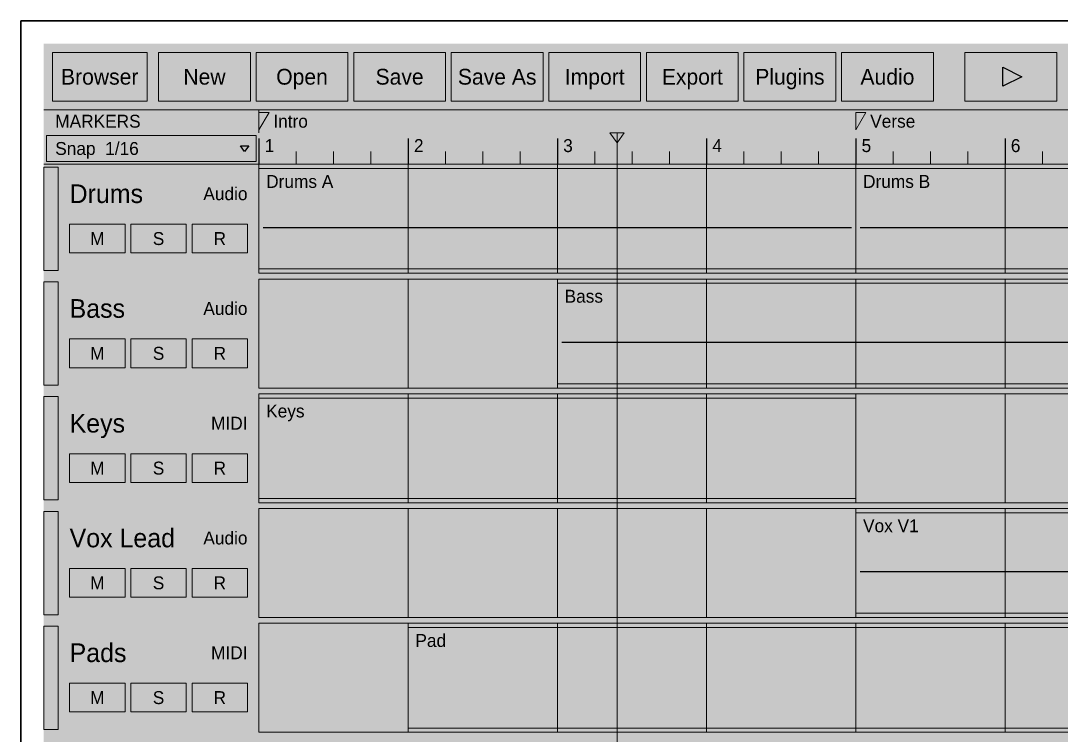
# Model space of a CAD drawing. Extents: x -16 to 3552, y -6016 to 16.
# Drawn here: x 1784 to 2509, y -482 to 16 of the extents above; entities that cross this region are included whole.
import ezdxf
from ezdxf.enums import TextEntityAlignment as Align

# ---------------------------------------------------------------- set-up
doc = ezdxf.new("R2010")
doc.units = 0
for name, color, linetype, lineweight, true_color in [('FORGE-SHEET', 7, 'Continuous', 35, 0x9aa2a8), ('UI-ACCENT', 7, 'Continuous', 18, 0xe0902f), ('UI-CLIP', 7, 'Continuous', 13, 0x2d3135), ('UI-GHOST', 7, 'Continuous', 9, 0x555c62), ('UI-HAIRLINE', 7, 'Continuous', 9, 0x34383c)]:
    doc.layers.add(name, color=color, linetype=linetype, lineweight=lineweight, true_color=true_color)
for name, color, linetype, true_color in [('UI-MIDI-NOTE', 7, 'Continuous', 0xe0902f), ('UI-PANEL-BG', 7, 'Continuous', 0x232629), ('UI-RAISED', 7, 'Continuous', 0x2d3135), ('UI-SHELL-BG', 7, 'Continuous', 0x1a1c1e), ('UI-TEXT', 7, 'Continuous', 0xd6d9dc), ('UI-TEXT-SEC', 7, 'Continuous', 0x8a9095), ('UI-WAVEFORM', 7, 'Continuous', 0x707b84)]:
    doc.layers.add(name, color=color, linetype=linetype, true_color=true_color)

msp = doc.modelspace()

# ---------------------------------------------------------------- hatches: boundary and pattern name
at = {"layer": 'UI-CLIP', "true_color": 0xc86e3c}
h = msp.add_hatch(color=7, dxfattribs=at)
h.dxf.hatch_style = 1
h.paths.add_polyline_path([(1800, -86), (1810, -86), (1810, -158), (1800, -158)])
at = {"layer": 'UI-CLIP', "true_color": 0x222528}
h = msp.add_hatch(color=7, dxfattribs=at)
h.dxf.hatch_style = 1
h.paths.add_polyline_path([(1950, -84), (3400, -84), (3400, -160), (1950, -160)])
at = {"layer": 'UI-CLIP', "true_color": 0x79482c}
h = msp.add_hatch(color=7, dxfattribs=at)
h.dxf.hatch_style = 1
h.paths.add_polyline_path([(1950, -87), (2366, -87), (2366, -157), (1950, -157)])
h = msp.add_hatch(color=7, dxfattribs=at)
h.dxf.hatch_style = 1
h.paths.add_polyline_path([(2366, -87), (3198, -87), (3198, -157), (2366, -157)])
at = {"layer": 'UI-CLIP', "true_color": 0x4e9aa6}
h = msp.add_hatch(color=7, dxfattribs=at)
h.dxf.hatch_style = 1
h.paths.add_polyline_path([(1800, -166), (1810, -166), (1810, -238), (1800, -238)])
at = {"layer": 'UI-CLIP', "true_color": 0x222528}
h = msp.add_hatch(color=7, dxfattribs=at)
h.dxf.hatch_style = 1
h.paths.add_polyline_path([(1950, -164), (3400, -164), (3400, -240), (1950, -240)])
at = {"layer": 'UI-CLIP', "true_color": 0x366067}
h = msp.add_hatch(color=7, dxfattribs=at)
h.dxf.hatch_style = 1
h.paths.add_polyline_path([(2158, -167), (2782, -167), (2782, -237), (2158, -237)])
at = {"layer": 'UI-CLIP', "true_color": 0x9a6fb0}
h = msp.add_hatch(color=7, dxfattribs=at)
h.dxf.hatch_style = 1
h.paths.add_polyline_path([(1800, -246), (1810, -246), (1810, -318), (1800, -318)])
at = {"layer": 'UI-CLIP', "true_color": 0x222528}
h = msp.add_hatch(color=7, dxfattribs=at)
h.dxf.hatch_style = 1
h.paths.add_polyline_path([(1950, -244), (3400, -244), (3400, -320), (1950, -320)])
at = {"layer": 'UI-CLIP', "true_color": 0x6d624c}
h = msp.add_hatch(color=7, dxfattribs=at)
h.dxf.hatch_style = 1
h.paths.add_polyline_path([(1950, -247), (2366, -247), (2366, -317), (1950, -317)])
at = {"layer": 'UI-CLIP', "true_color": 0x6fa855}
h = msp.add_hatch(color=7, dxfattribs=at)
h.dxf.hatch_style = 1
h.paths.add_polyline_path([(1800, -326), (1810, -326), (1810, -398), (1800, -398)])
at = {"layer": 'UI-CLIP', "true_color": 0x222528}
h = msp.add_hatch(color=7, dxfattribs=at)
h.dxf.hatch_style = 1
h.paths.add_polyline_path([(1950, -324), (3400, -324), (3400, -400), (1950, -400)])
at = {"layer": 'UI-CLIP', "true_color": 0x48683a}
h = msp.add_hatch(color=7, dxfattribs=at)
h.dxf.hatch_style = 1
h.paths.add_polyline_path([(2366, -327), (2782, -327), (2782, -397), (2366, -397)])
at = {"layer": 'UI-CLIP', "true_color": 0xc95b6b}
h = msp.add_hatch(color=7, dxfattribs=at)
h.dxf.hatch_style = 1
h.paths.add_polyline_path([(1800, -406), (1810, -406), (1810, -478), (1800, -478)])
at = {"layer": 'UI-CLIP', "true_color": 0x222528}
h = msp.add_hatch(color=7, dxfattribs=at)
h.dxf.hatch_style = 1
h.paths.add_polyline_path([(1950, -404), (3400, -404), (3400, -480), (1950, -480)])
at = {"layer": 'UI-CLIP', "true_color": 0x4a7942}
h = msp.add_hatch(color=7, dxfattribs=at)
h.dxf.hatch_style = 1
h.paths.add_polyline_path([(2054, -407), (3094, -407), (3094, -477), (2054, -477)])
at = {"layer": 'UI-MIDI-NOTE', "true_color": 0xeac68a}
h = msp.add_hatch(color=7, dxfattribs=at)
h.dxf.hatch_style = 1
h.paths.add_polyline_path([(1971.64, -265), (1990.27, -265), (1990.27, -270.86), (1971.64, -270.86)])
h = msp.add_hatch(color=7, dxfattribs=at)
h.dxf.hatch_style = 1
h.paths.add_polyline_path([(2102.09, -265), (2128.18, -265), (2128.18, -270.86), (2102.09, -270.86)])
h = msp.add_hatch(color=7, dxfattribs=at)
h.dxf.hatch_style = 1
h.paths.add_polyline_path([(2139.36, -265), (2165.45, -265), (2165.45, -270.86), (2139.36, -270.86)])
h = msp.add_hatch(color=7, dxfattribs=at)
h.dxf.hatch_style = 1
h.paths.add_polyline_path([(2158, -265), (2176.64, -265), (2176.64, -270.86), (2158, -270.86)])
h = msp.add_hatch(color=7, dxfattribs=at)
h.dxf.hatch_style = 1
h.paths.add_polyline_path([(2251.18, -265), (2262.36, -265), (2262.36, -270.86), (2251.18, -270.86)])
h = msp.add_hatch(color=7, dxfattribs=at)
h.dxf.hatch_style = 1
h.paths.add_polyline_path([(2307.09, -265), (2333.18, -265), (2333.18, -270.86), (2307.09, -270.86)])
h = msp.add_hatch(color=7, dxfattribs=at)
h.dxf.hatch_style = 1
h.paths.add_polyline_path([(2027.55, -271.86), (2053.64, -271.86), (2053.64, -277.71), (2027.55, -277.71)])
h = msp.add_hatch(color=7, dxfattribs=at)
h.dxf.hatch_style = 1
h.paths.add_polyline_path([(2046.18, -271.86), (2064.82, -271.86), (2064.82, -277.71), (2046.18, -277.71)])
h = msp.add_hatch(color=7, dxfattribs=at)
h.dxf.hatch_style = 1
h.paths.add_polyline_path([(2176.64, -271.86), (2202.73, -271.86), (2202.73, -277.71), (2176.64, -277.71)])
h = msp.add_hatch(color=7, dxfattribs=at)
h.dxf.hatch_style = 1
h.paths.add_polyline_path([(2195.27, -271.86), (2213.91, -271.86), (2213.91, -277.71), (2195.27, -277.71)])
h = msp.add_hatch(color=7, dxfattribs=at)
h.dxf.hatch_style = 1
h.paths.add_polyline_path([(1953, -278.71), (1971.64, -278.71), (1971.64, -284.57), (1953, -284.57)])
h = msp.add_hatch(color=7, dxfattribs=at)
h.dxf.hatch_style = 1
h.paths.add_polyline_path([(2288.45, -278.71), (2314.55, -278.71), (2314.55, -284.57), (2288.45, -284.57)])
h = msp.add_hatch(color=7, dxfattribs=at)
h.dxf.hatch_style = 1
h.paths.add_polyline_path([(2344.36, -278.71), (2355.55, -278.71), (2355.55, -284.57), (2344.36, -284.57)])
h = msp.add_hatch(color=7, dxfattribs=at)
h.dxf.hatch_style = 1
h.paths.add_polyline_path([(2120.73, -285.57), (2139.36, -285.57), (2139.36, -291.43), (2120.73, -291.43)])
h = msp.add_hatch(color=7, dxfattribs=at)
h.dxf.hatch_style = 1
h.paths.add_polyline_path([(1990.27, -292.43), (2008.91, -292.43), (2008.91, -298.29), (1990.27, -298.29)])
h = msp.add_hatch(color=7, dxfattribs=at)
h.dxf.hatch_style = 1
h.paths.add_polyline_path([(2008.91, -299.29), (2035, -299.29), (2035, -305.14), (2008.91, -305.14)])
h = msp.add_hatch(color=7, dxfattribs=at)
h.dxf.hatch_style = 1
h.paths.add_polyline_path([(2083.45, -299.29), (2102.09, -299.29), (2102.09, -305.14), (2083.45, -305.14)])
h = msp.add_hatch(color=7, dxfattribs=at)
h.dxf.hatch_style = 1
h.paths.add_polyline_path([(2213.91, -299.29), (2240, -299.29), (2240, -305.14), (2213.91, -305.14)])
h = msp.add_hatch(color=7, dxfattribs=at)
h.dxf.hatch_style = 1
h.paths.add_polyline_path([(2269.82, -299.29), (2295.91, -299.29), (2295.91, -305.14), (2269.82, -305.14)])
h = msp.add_hatch(color=7, dxfattribs=at)
h.dxf.hatch_style = 1
h.paths.add_polyline_path([(2325.73, -299.29), (2344.36, -299.29), (2344.36, -305.14), (2325.73, -305.14)])
h = msp.add_hatch(color=7, dxfattribs=at)
h.dxf.hatch_style = 1
h.paths.add_polyline_path([(2064.82, -306.14), (2076, -306.14), (2076, -312), (2064.82, -312)])
h = msp.add_hatch(color=7, dxfattribs=at)
h.dxf.hatch_style = 1
h.paths.add_polyline_path([(2232.55, -306.14), (2243.73, -306.14), (2243.73, -312), (2232.55, -312)])
h = msp.add_hatch(color=7, dxfattribs=at)
h.dxf.hatch_style = 1
h.paths.add_polyline_path([(2198, -431.86), (2263.8, -431.86), (2263.8, -437.71), (2198, -437.71)])
h = msp.add_hatch(color=7, dxfattribs=at)
h.dxf.hatch_style = 1
h.paths.add_polyline_path([(2245, -431.86), (2273.2, -431.86), (2273.2, -437.71), (2245, -437.71)])
h = msp.add_hatch(color=7, dxfattribs=at)
h.dxf.hatch_style = 1
h.paths.add_polyline_path([(2104, -438.71), (2132.2, -438.71), (2132.2, -444.57), (2104, -444.57)])
h = msp.add_hatch(color=7, dxfattribs=at)
h.dxf.hatch_style = 1
h.paths.add_polyline_path([(2433, -438.71), (2498.8, -438.71), (2498.8, -444.57), (2433, -444.57)])
h = msp.add_hatch(color=7, dxfattribs=at)
h.dxf.hatch_style = 1
h.paths.add_polyline_path([(2057, -445.57), (2122.8, -445.57), (2122.8, -451.43), (2057, -451.43)])
h = msp.add_hatch(color=7, dxfattribs=at)
h.dxf.hatch_style = 1
h.paths.add_polyline_path([(2386, -445.57), (2414.2, -445.57), (2414.2, -451.43), (2386, -451.43)])
h = msp.add_hatch(color=7, dxfattribs=at)
h.dxf.hatch_style = 1
h.paths.add_polyline_path([(2339, -452.43), (2404.8, -452.43), (2404.8, -458.29), (2339, -458.29)])
h = msp.add_hatch(color=7, dxfattribs=at)
h.dxf.hatch_style = 1
h.paths.add_polyline_path([(2151, -459.29), (2198, -459.29), (2198, -465.14), (2151, -465.14)])
h = msp.add_hatch(color=7, dxfattribs=at)
h.dxf.hatch_style = 1
h.paths.add_polyline_path([(2292, -459.29), (2339, -459.29), (2339, -465.14), (2292, -465.14)])
h = msp.add_hatch(color=7, dxfattribs=at)
h.dxf.hatch_style = 1
h.paths.add_polyline_path([(2480, -459.29), (2508.2, -459.29), (2508.2, -465.14), (2480, -465.14)])
at = {"layer": 'UI-PANEL-BG'}
h = msp.add_hatch(color=256, dxfattribs=at)
h.dxf.hatch_style = 1
h.paths.add_polyline_path([(1800, 0), (3400, 0), (3400, -46), (1800, -46)])
h = msp.add_hatch(color=256, dxfattribs=at)
h.dxf.hatch_style = 1
h.paths.add_polyline_path([(1800, -46), (3400, -46), (3400, -62), (1800, -62)])
h = msp.add_hatch(color=256, dxfattribs=at)
h.dxf.hatch_style = 1
h.paths.add_polyline_path([(1800, -62), (3400, -62), (3400, -84), (1800, -84)])
h = msp.add_hatch(color=256, dxfattribs=at)
h.dxf.hatch_style = 1
h.paths.add_polyline_path([(1800, -84), (1950, -84), (1950, -160), (1800, -160)])
h = msp.add_hatch(color=256, dxfattribs=at)
h.dxf.hatch_style = 1
h.paths.add_polyline_path([(1800, -164), (1950, -164), (1950, -240), (1800, -240)])
h = msp.add_hatch(color=256, dxfattribs=at)
h.dxf.hatch_style = 1
h.paths.add_polyline_path([(1800, -244), (1950, -244), (1950, -320), (1800, -320)])
h = msp.add_hatch(color=256, dxfattribs=at)
h.dxf.hatch_style = 1
h.paths.add_polyline_path([(1800, -324), (1950, -324), (1950, -400), (1800, -400)])
h = msp.add_hatch(color=256, dxfattribs=at)
h.dxf.hatch_style = 1
h.paths.add_polyline_path([(1800, -404), (1950, -404), (1950, -480), (1800, -480)])
at = {"layer": 'UI-RAISED'}
h = msp.add_hatch(color=256, dxfattribs=at)
h.dxf.hatch_style = 1
h.paths.add_polyline_path([(1806, -6), (1872, -6), (1872, -40), (1806, -40)])
h = msp.add_hatch(color=256, dxfattribs=at)
h.dxf.hatch_style = 1
h.paths.add_polyline_path([(1880, -6), (1944, -6), (1944, -40), (1880, -40)])
h = msp.add_hatch(color=256, dxfattribs=at)
h.dxf.hatch_style = 1
h.paths.add_polyline_path([(1948, -6), (2012, -6), (2012, -40), (1948, -40)])
h = msp.add_hatch(color=256, dxfattribs=at)
h.dxf.hatch_style = 1
h.paths.add_polyline_path([(2016, -6), (2080, -6), (2080, -40), (2016, -40)])
h = msp.add_hatch(color=256, dxfattribs=at)
h.dxf.hatch_style = 1
h.paths.add_polyline_path([(2084, -6), (2148, -6), (2148, -40), (2084, -40)])
h = msp.add_hatch(color=256, dxfattribs=at)
h.dxf.hatch_style = 1
h.paths.add_polyline_path([(2152, -6), (2216, -6), (2216, -40), (2152, -40)])
h = msp.add_hatch(color=256, dxfattribs=at)
h.dxf.hatch_style = 1
h.paths.add_polyline_path([(2220, -6), (2284, -6), (2284, -40), (2220, -40)])
h = msp.add_hatch(color=256, dxfattribs=at)
h.dxf.hatch_style = 1
h.paths.add_polyline_path([(2288, -6), (2352, -6), (2352, -40), (2288, -40)])
h = msp.add_hatch(color=256, dxfattribs=at)
h.dxf.hatch_style = 1
h.paths.add_polyline_path([(2356, -6), (2420, -6), (2420, -40), (2356, -40)])
h = msp.add_hatch(color=256, dxfattribs=at)
h.dxf.hatch_style = 1
h.paths.add_polyline_path([(2442, -6), (2506, -6), (2506, -40), (2442, -40)])
h = msp.add_hatch(color=256, dxfattribs=at)
h.dxf.hatch_style = 1
h.paths.add_polyline_path([(1802, -64), (1948, -64), (1948, -82), (1802, -82)])
h = msp.add_hatch(color=256, dxfattribs=at)
h.dxf.hatch_style = 1
h.paths.add_polyline_path([(1818, -125.8), (1856.67, -125.8), (1856.67, -145.8), (1818, -145.8)])
h = msp.add_hatch(color=256, dxfattribs=at)
h.dxf.hatch_style = 1
h.paths.add_polyline_path([(1860.67, -125.8), (1899.33, -125.8), (1899.33, -145.8), (1860.67, -145.8)])
h = msp.add_hatch(color=256, dxfattribs=at)
h.dxf.hatch_style = 1
h.paths.add_polyline_path([(1903.33, -125.8), (1942, -125.8), (1942, -145.8), (1903.33, -145.8)])
h = msp.add_hatch(color=256, dxfattribs=at)
h.dxf.hatch_style = 1
h.paths.add_polyline_path([(1818, -205.8), (1856.67, -205.8), (1856.67, -225.8), (1818, -225.8)])
h = msp.add_hatch(color=256, dxfattribs=at)
h.dxf.hatch_style = 1
h.paths.add_polyline_path([(1860.67, -205.8), (1899.33, -205.8), (1899.33, -225.8), (1860.67, -225.8)])
h = msp.add_hatch(color=256, dxfattribs=at)
h.dxf.hatch_style = 1
h.paths.add_polyline_path([(1903.33, -205.8), (1942, -205.8), (1942, -225.8), (1903.33, -225.8)])
h = msp.add_hatch(color=256, dxfattribs=at)
h.dxf.hatch_style = 1
h.paths.add_polyline_path([(1818, -285.8), (1856.67, -285.8), (1856.67, -305.8), (1818, -305.8)])
h = msp.add_hatch(color=256, dxfattribs=at)
h.dxf.hatch_style = 1
h.paths.add_polyline_path([(1860.67, -285.8), (1899.33, -285.8), (1899.33, -305.8), (1860.67, -305.8)])
h = msp.add_hatch(color=256, dxfattribs=at)
h.dxf.hatch_style = 1
h.paths.add_polyline_path([(1903.33, -285.8), (1942, -285.8), (1942, -305.8), (1903.33, -305.8)])
h = msp.add_hatch(color=256, dxfattribs=at)
h.dxf.hatch_style = 1
h.paths.add_polyline_path([(1818, -365.8), (1856.67, -365.8), (1856.67, -385.8), (1818, -385.8)])
h = msp.add_hatch(color=256, dxfattribs=at)
h.dxf.hatch_style = 1
h.paths.add_polyline_path([(1860.67, -365.8), (1899.33, -365.8), (1899.33, -385.8), (1860.67, -385.8)])
h = msp.add_hatch(color=256, dxfattribs=at)
h.dxf.hatch_style = 1
h.paths.add_polyline_path([(1903.33, -365.8), (1942, -365.8), (1942, -385.8), (1903.33, -385.8)])
h = msp.add_hatch(color=256, dxfattribs=at)
h.dxf.hatch_style = 1
h.paths.add_polyline_path([(1818, -445.8), (1856.67, -445.8), (1856.67, -465.8), (1818, -465.8)])
h = msp.add_hatch(color=256, dxfattribs=at)
h.dxf.hatch_style = 1
h.paths.add_polyline_path([(1860.67, -445.8), (1899.33, -445.8), (1899.33, -465.8), (1860.67, -465.8)])
h = msp.add_hatch(color=256, dxfattribs=at)
h.dxf.hatch_style = 1
h.paths.add_polyline_path([(1903.33, -445.8), (1942, -445.8), (1942, -465.8), (1903.33, -465.8)])
at = {"layer": 'UI-SHELL-BG'}
h = msp.add_hatch(color=256, dxfattribs=at)
h.dxf.hatch_style = 1
h.paths.add_polyline_path([(1800, -46), (3400, -46), (3400, -976), (1800, -976)])
at = {"layer": 'UI-WAVEFORM'}
h = msp.add_hatch(color=256, dxfattribs=at)
h.dxf.hatch_style = 1
h.paths.add_polyline_path([(1953, -119.74), (1956.01, -115.32), (1959.03, -112.13), (1962.04, -111.83), (1965.06, -111.62), (1968.07, -111.36), (1971.09, -112.38), (1974.1, -112.12), (1977.12, -111.79), (1980.13, -111.36), (1983.15, -112.97), (1986.16, -113.4), (1989.18, -114.24), (1992.19, -113.23), (1995.21, -113.17), (1998.22, -114.65), (2001.24, -113.76), (2004.25, -113.61), (2007.26, -114.33), (2010.28, -114.99), (2013.29, -116.23), (2016.31, -117.24), (2019.32, -117.32), (2022.34, -118.12), (2025.35, -118.6), (2028.37, -119.02), (2031.38, -119.61), (2034.4, -119.88), (2037.41, -120.3), (2040.43, -120.68), (2043.44, -121.23), (2046.46, -121.69), (2049.47, -121.64), (2052.49, -121.28), (2055.5, -120.9), (2058.51, -120.54), (2061.53, -119.6), (2064.54, -118.8), (2067.56, -118.22), (2070.57, -117.77), (2073.59, -117.76), (2076.6, -117.64), (2079.62, -117.29), (2082.63, -117.26), (2085.65, -115.87), (2088.66, -115.6), (2091.68, -114.41), (2094.69, -114.52), (2097.71, -113.18), (2100.72, -112.55), (2103.74, -113.97), (2106.75, -114.08), (2109.76, -112.31), (2112.78, -112.37), (2115.79, -110.98), (2118.81, -111.68), (2121.82, -112.81), (2124.84, -111.82), (2127.85, -110.86), (2130.87, -111.72), (2133.88, -112.62), (2136.9, -112.38), (2139.91, -110.52), (2142.93, -110.16), (2145.94, -111.77), (2148.96, -112.26), (2151.97, -112.94), (2154.99, -113.44), (2158, -111.83), (2161.01, -112.72), (2164.03, -112.3), (2167.04, -112.48), (2170.06, -113.32), (2173.07, -112.61), (2176.09, -113.77), (2179.1, -113.39), (2182.12, -114.48), (2185.13, -114.58), (2188.15, -115.21), (2191.16, -115.61), (2194.18, -114.84), (2197.19, -115), (2200.21, -116.06), (2203.22, -116.06), (2206.24, -117.15), (2209.25, -117.72), (2212.26, -117.83), (2215.28, -118.37), (2218.29, -119.28), (2221.31, -119.5), (2224.32, -120.24), (2227.34, -120.84), (2230.35, -121.34), (2233.37, -121.7), (2236.38, -121.63), (2239.4, -121.42), (2242.41, -121.09), (2245.43, -120.41), (2248.44, -120.03), (2251.46, -119.3), (2254.47, -118.89), (2257.49, -118.35), (2260.5, -117.19), (2263.51, -116.97), (2266.53, -116.48), (2269.54, -115.53), (2272.56, -115.97), (2275.57, -116.07), (2278.59, -114.48), (2281.6, -113.64), (2284.62, -114.22), (2287.63, -114.49), (2290.65, -113.22), (2293.66, -111.95), (2296.68, -112.96), (2299.69, -111.47), (2302.71, -110.76), (2305.72, -111.02), (2308.74, -111.54), (2311.75, -112.59), (2314.76, -113.24), (2317.78, -111.01), (2320.79, -111.84), (2323.81, -110.96), (2326.82, -111.76), (2329.84, -110.61), (2332.85, -110.69), (2335.87, -111.59), (2338.88, -112.42), (2341.9, -111.44), (2344.91, -112.75), (2347.93, -113.07), (2350.94, -112.49), (2353.96, -111.61), (2356.97, -111.9), (2359.99, -112.97), (2363, -112.23), (2363, -143.77), (2359.99, -143.03), (2356.97, -144.1), (2353.96, -144.39), (2350.94, -143.51), (2347.93, -142.93), (2344.91, -143.25), (2341.9, -144.56), (2338.88, -143.58), (2335.87, -144.41), (2332.85, -145.31), (2329.84, -145.39), (2326.82, -144.24), (2323.81, -145.04), (2320.79, -144.16), (2317.78, -144.99), (2314.76, -142.76), (2311.75, -143.41), (2308.74, -144.46), (2305.72, -144.98), (2302.71, -145.24), (2299.69, -144.53), (2296.68, -143.04), (2293.66, -144.05), (2290.65, -142.78), (2287.63, -141.51), (2284.62, -141.78), (2281.6, -142.36), (2278.59, -141.52), (2275.57, -139.93), (2272.56, -140.03), (2269.54, -140.47), (2266.53, -139.52), (2263.51, -139.03), (2260.5, -138.81), (2257.49, -137.65), (2254.47, -137.11), (2251.46, -136.7), (2248.44, -135.97), (2245.43, -135.59), (2242.41, -134.91), (2239.4, -134.58), (2236.38, -134.37), (2233.37, -134.3), (2230.35, -134.66), (2227.34, -135.16), (2224.32, -135.76), (2221.31, -136.5), (2218.29, -136.72), (2215.28, -137.63), (2212.26, -138.17), (2209.25, -138.28), (2206.24, -138.85), (2203.22, -139.94), (2200.21, -139.94), (2197.19, -141), (2194.18, -141.16), (2191.16, -140.39), (2188.15, -140.79), (2185.13, -141.42), (2182.12, -141.52), (2179.1, -142.61), (2176.09, -142.23), (2173.07, -143.39), (2170.06, -142.68), (2167.04, -143.52), (2164.03, -143.7), (2161.01, -143.28), (2158, -144.17), (2154.99, -142.56), (2151.97, -143.06), (2148.96, -143.74), (2145.94, -144.23), (2142.93, -145.84), (2139.91, -145.48), (2136.9, -143.62), (2133.88, -143.38), (2130.87, -144.28), (2127.85, -145.14), (2124.84, -144.18), (2121.82, -143.19), (2118.81, -144.32), (2115.79, -145.02), (2112.78, -143.63), (2109.76, -143.69), (2106.75, -141.92), (2103.74, -142.03), (2100.72, -143.45), (2097.71, -142.82), (2094.69, -141.48), (2091.68, -141.59), (2088.66, -140.4), (2085.65, -140.13), (2082.63, -138.74), (2079.62, -138.71), (2076.6, -138.36), (2073.59, -138.24), (2070.57, -138.23), (2067.56, -137.78), (2064.54, -137.2), (2061.53, -136.4), (2058.51, -135.46), (2055.5, -135.1), (2052.49, -134.72), (2049.47, -134.36), (2046.46, -134.31), (2043.44, -134.77), (2040.43, -135.32), (2037.41, -135.7), (2034.4, -136.12), (2031.38, -136.39), (2028.37, -136.98), (2025.35, -137.4), (2022.34, -137.88), (2019.32, -138.68), (2016.31, -138.76), (2013.29, -139.77), (2010.28, -141.01), (2007.26, -141.67), (2004.25, -142.39), (2001.24, -142.24), (1998.22, -141.35), (1995.21, -142.83), (1992.19, -142.77), (1989.18, -141.76), (1986.16, -142.6), (1983.15, -143.03), (1980.13, -144.64), (1977.12, -144.21), (1974.1, -143.88), (1971.09, -143.62), (1968.07, -144.64), (1965.06, -144.38), (1962.04, -144.17), (1959.03, -143.87), (1956.01, -140.68), (1953, -136.26)])
h = msp.add_hatch(color=256, dxfattribs=at)
h.dxf.hatch_style = 1
h.paths.add_polyline_path([(2369, -121.59), (2372, -116.97), (2375.01, -115.97), (2378.01, -114.84), (2381.01, -113.92), (2384.02, -113.3), (2387.02, -113.79), (2390.03, -114.04), (2393.03, -115.19), (2396.03, -115.06), (2399.04, -115.21), (2402.04, -114.52), (2405.04, -114.83), (2408.05, -114.74), (2411.05, -115.35), (2414.05, -116.17), (2417.06, -115.65), (2420.06, -115.58), (2423.07, -116.3), (2426.07, -117.14), (2429.07, -117.13), (2432.08, -117.27), (2435.08, -117.15), (2438.08, -117.42), (2441.09, -117.79), (2444.09, -118.03), (2447.09, -118.47), (2450.1, -119.08), (2453.1, -119.48), (2456.11, -119.18), (2459.11, -119.25), (2462.11, -119.75), (2465.12, -119.83), (2468.12, -120.19), (2471.12, -120.66), (2474.13, -120.79), (2477.13, -121.07), (2480.13, -121.31), (2483.14, -121.62), (2486.14, -121.92), (2489.15, -121.95), (2492.15, -121.8), (2495.15, -121.54), (2498.16, -121.4), (2501.16, -121.13), (2504.16, -120.79), (2507.17, -120.73), (2510.17, -120.21), (2513.17, -119.83), (2516.18, -119.98), (2519.18, -119.55), (2522.19, -119.38), (2525.19, -119.33), (2528.19, -118.8), (2531.2, -118.03), (2534.2, -117.93), (2537.2, -118.26), (2540.21, -117.86), (2543.21, -117.17), (2546.21, -116.46), (2549.22, -116.29), (2552.22, -117.04), (2555.23, -115.94), (2558.23, -115.81), (2561.23, -116.47), (2564.24, -116.64), (2567.24, -116.7), (2570.24, -115.62), (2573.25, -115.9), (2576.25, -114.73), (2579.25, -115.37), (2582.26, -114.77), (2585.26, -114.56), (2588.27, -115.21), (2591.27, -115.54), (2594.27, -113.69), (2597.28, -112.5), (2600.28, -113.72), (2603.28, -112.87), (2606.29, -111.77), (2609.29, -111.33), (2612.29, -111.07), (2615.3, -112.19), (2618.3, -111.76), (2621.31, -112.02), (2624.31, -110.98), (2627.31, -111), (2630.32, -110.58), (2633.32, -110.29), (2636.32, -111.32), (2639.33, -110.94), (2642.33, -112.35), (2645.33, -112.73), (2648.34, -110.92), (2651.34, -111.42), (2654.35, -110.89), (2657.35, -110.9), (2660.35, -111.75), (2663.36, -111.26), (2666.36, -110.11), (2669.36, -111.14), (2672.37, -111.6), (2675.37, -112.27), (2678.37, -112.63), (2681.38, -111.03), (2684.38, -110.57), (2687.39, -109.65), (2690.39, -110.02), (2693.39, -109.44), (2696.4, -111.17), (2699.4, -112.16), (2702.4, -112.6), (2705.41, -112.4), (2708.41, -110.74), (2711.41, -111.96), (2714.42, -112.01), (2717.42, -113.1), (2720.43, -113.77), (2723.43, -112.84), (2726.43, -112.26), (2729.44, -112.29), (2732.44, -111.38), (2735.44, -111.14), (2738.45, -110.89), (2741.45, -111.72), (2744.45, -112.93), (2747.46, -113.91), (2750.46, -113.07), (2753.47, -114.06), (2756.47, -114.95), (2759.47, -114.01), (2762.48, -114.82), (2765.48, -114.31), (2768.48, -114.97), (2771.49, -114.97), (2774.49, -115.82), (2777.49, -115.67), (2780.5, -115.79), (2783.5, -116.06), (2786.51, -116.49), (2789.51, -116.11), (2792.51, -115.86), (2795.52, -116.58), (2798.52, -117.26), (2801.52, -117.4), (2804.53, -117.02), (2807.53, -117.49), (2810.53, -117.4), (2813.54, -118.12), (2816.54, -117.93), (2819.55, -118.52), (2822.55, -118.85), (2825.55, -118.71), (2828.56, -118.98), (2831.56, -119.13), (2834.56, -119.58), (2837.57, -119.71), (2840.57, -120.1), (2843.57, -120.34), (2846.58, -120.61), (2849.58, -120.75), (2852.59, -121.02), (2855.59, -121.34), (2858.59, -121.62), (2861.6, -121.92), (2864.6, -121.94), (2867.6, -121.83), (2870.61, -121.62), (2873.61, -121.47), (2876.61, -121.03), (2879.62, -120.77), (2882.62, -120.4), (2885.63, -120.18), (2888.63, -120.28), (2891.63, -120.17), (2894.64, -119.43), (2897.64, -119.05), (2900.64, -118.53), (2903.65, -118.13), (2906.65, -118.44), (2909.65, -117.67), (2912.66, -117.56), (2915.66, -117.23), (2918.67, -117.19), (2921.67, -117.39), (2924.67, -117.07), (2927.68, -116.83), (2930.68, -116.84), (2933.68, -116.67), (2936.69, -116.32), (2939.69, -116.33), (2942.69, -116.46), (2945.7, -115.25), (2948.7, -115.34), (2951.71, -115.28), (2954.71, -114.35), (2957.71, -113.94), (2960.72, -114.14), (2963.72, -114.43), (2966.72, -113.47), (2969.73, -114.1), (2972.73, -113.84), (2975.73, -113.83), (2978.74, -112.33), (2981.74, -113.24), (2984.75, -112.8), (2987.75, -112.66), (2990.75, -113.69), (2993.76, -113.83), (2996.76, -112.09), (2999.76, -111.39), (3002.77, -112.45), (3005.77, -113.02), (3008.77, -111.3), (3011.78, -111.29), (3014.78, -110.91), (3017.79, -110.17), (3020.79, -111.49), (3023.79, -111.48), (3026.8, -110.32), (3029.8, -111.7), (3032.8, -112.18), (3035.81, -110.68), (3038.81, -110.03), (3041.81, -110.59), (3044.82, -111.91), (3047.82, -110.64), (3050.83, -111.46), (3053.83, -110.63), (3056.83, -111.6), (3059.84, -112.38), (3062.84, -111.3), (3065.84, -111.6), (3068.85, -111.81), (3071.85, -111.77), (3074.85, -111.72), (3077.86, -111.7), (3080.86, -111.25), (3083.87, -112.5), (3086.87, -111.66), (3089.87, -111.78), (3092.88, -111.03), (3095.88, -112.07), (3098.88, -111.68), (3101.89, -112.7), (3104.89, -112.05), (3107.89, -111.83), (3110.9, -112.13), (3113.9, -112.5), (3116.91, -111.66), (3119.91, -112.69), (3122.91, -113.9), (3125.92, -114.02), (3128.92, -114.78), (3131.92, -113.42), (3134.93, -112.97), (3137.93, -114.17), (3140.93, -113.97), (3143.94, -114.8), (3146.94, -114.06), (3149.95, -114.63), (3152.95, -115.65), (3155.95, -115.24), (3158.96, -116.08), (3161.96, -115.27), (3164.96, -114.95), (3167.97, -115.4), (3170.97, -116.29), (3173.97, -116.1), (3176.98, -117.12), (3179.98, -117.63), (3182.99, -117.76), (3185.99, -118.2), (3188.99, -117.65), (3192, -117.73), (3195, -117.78), (3195, -138.22), (3192, -138.27), (3188.99, -138.35), (3185.99, -137.8), (3182.99, -138.24), (3179.98, -138.37), (3176.98, -138.88), (3173.97, -139.9), (3170.97, -139.71), (3167.97, -140.6), (3164.96, -141.05), (3161.96, -140.73), (3158.96, -139.92), (3155.95, -140.76), (3152.95, -140.35), (3149.95, -141.37), (3146.94, -141.94), (3143.94, -141.2), (3140.93, -142.03), (3137.93, -141.83), (3134.93, -143.03), (3131.92, -142.58), (3128.92, -141.22), (3125.92, -141.98), (3122.91, -142.1), (3119.91, -143.31), (3116.91, -144.34), (3113.9, -143.5), (3110.9, -143.87), (3107.89, -144.17), (3104.89, -143.95), (3101.89, -143.3), (3098.88, -144.32), (3095.88, -143.93), (3092.88, -144.97), (3089.87, -144.22), (3086.87, -144.34), (3083.87, -143.5), (3080.86, -144.75), (3077.86, -144.3), (3074.85, -144.28), (3071.85, -144.23), (3068.85, -144.19), (3065.84, -144.4), (3062.84, -144.7), (3059.84, -143.62), (3056.83, -144.4), (3053.83, -145.37), (3050.83, -144.54), (3047.82, -145.36), (3044.82, -144.09), (3041.81, -145.41), (3038.81, -145.97), (3035.81, -145.32), (3032.8, -143.82), (3029.8, -144.3), (3026.8, -145.68), (3023.79, -144.52), (3020.79, -144.51), (3017.79, -145.83), (3014.78, -145.09), (3011.78, -144.71), (3008.77, -144.7), (3005.77, -142.98), (3002.77, -143.55), (2999.76, -144.61), (2996.76, -143.91), (2993.76, -142.17), (2990.75, -142.31), (2987.75, -143.34), (2984.75, -143.2), (2981.74, -142.76), (2978.74, -143.67), (2975.73, -142.17), (2972.73, -142.16), (2969.73, -141.9), (2966.72, -142.53), (2963.72, -141.57), (2960.72, -141.86), (2957.71, -142.06), (2954.71, -141.65), (2951.71, -140.72), (2948.7, -140.66), (2945.7, -140.75), (2942.69, -139.54), (2939.69, -139.67), (2936.69, -139.68), (2933.68, -139.33), (2930.68, -139.16), (2927.68, -139.17), (2924.67, -138.93), (2921.67, -138.61), (2918.67, -138.81), (2915.66, -138.77), (2912.66, -138.44), (2909.65, -138.33), (2906.65, -137.56), (2903.65, -137.87), (2900.64, -137.47), (2897.64, -136.95), (2894.64, -136.57), (2891.63, -135.83), (2888.63, -135.72), (2885.63, -135.82), (2882.62, -135.6), (2879.62, -135.23), (2876.61, -134.97), (2873.61, -134.53), (2870.61, -134.38), (2867.6, -134.17), (2864.6, -134.06), (2861.6, -134.08), (2858.59, -134.38), (2855.59, -134.66), (2852.59, -134.98), (2849.58, -135.25), (2846.58, -135.39), (2843.57, -135.66), (2840.57, -135.9), (2837.57, -136.29), (2834.56, -136.42), (2831.56, -136.87), (2828.56, -137.02), (2825.55, -137.29), (2822.55, -137.15), (2819.55, -137.48), (2816.54, -138.07), (2813.54, -137.88), (2810.53, -138.6), (2807.53, -138.51), (2804.53, -138.98), (2801.52, -138.6), (2798.52, -138.74), (2795.52, -139.42), (2792.51, -140.14), (2789.51, -139.89), (2786.51, -139.51), (2783.5, -139.94), (2780.5, -140.21), (2777.49, -140.33), (2774.49, -140.18), (2771.49, -141.03), (2768.48, -141.03), (2765.48, -141.69), (2762.48, -141.18), (2759.47, -141.99), (2756.47, -141.05), (2753.47, -141.94), (2750.46, -142.93), (2747.46, -142.09), (2744.45, -143.07), (2741.45, -144.28), (2738.45, -145.11), (2735.44, -144.86), (2732.44, -144.62), (2729.44, -143.71), (2726.43, -143.74), (2723.43, -143.16), (2720.43, -142.23), (2717.42, -142.9), (2714.42, -143.99), (2711.41, -144.04), (2708.41, -145.26), (2705.41, -143.6), (2702.4, -143.4), (2699.4, -143.84), (2696.4, -144.83), (2693.39, -146.56), (2690.39, -145.98), (2687.39, -146.35), (2684.38, -145.43), (2681.38, -144.97), (2678.37, -143.37), (2675.37, -143.73), (2672.37, -144.4), (2669.36, -144.86), (2666.36, -145.89), (2663.36, -144.74), (2660.35, -144.25), (2657.35, -145.1), (2654.35, -145.11), (2651.34, -144.58), (2648.34, -145.08), (2645.33, -143.27), (2642.33, -143.65), (2639.33, -145.06), (2636.32, -144.68), (2633.32, -145.71), (2630.32, -145.42), (2627.31, -145), (2624.31, -145.02), (2621.31, -143.98), (2618.3, -144.24), (2615.3, -143.81), (2612.29, -144.93), (2609.29, -144.67), (2606.29, -144.23), (2603.28, -143.13), (2600.28, -142.28), (2597.28, -143.5), (2594.27, -142.31), (2591.27, -140.46), (2588.27, -140.79), (2585.26, -141.44), (2582.26, -141.23), (2579.25, -140.63), (2576.25, -141.27), (2573.25, -140.1), (2570.24, -140.38), (2567.24, -139.3), (2564.24, -139.36), (2561.23, -139.53), (2558.23, -140.19), (2555.23, -140.06), (2552.22, -138.96), (2549.22, -139.71), (2546.21, -139.54), (2543.21, -138.83), (2540.21, -138.14), (2537.2, -137.74), (2534.2, -138.07), (2531.2, -137.97), (2528.19, -137.2), (2525.19, -136.67), (2522.19, -136.62), (2519.18, -136.45), (2516.18, -136.02), (2513.17, -136.17), (2510.17, -135.79), (2507.17, -135.27), (2504.16, -135.21), (2501.16, -134.87), (2498.16, -134.6), (2495.15, -134.46), (2492.15, -134.2), (2489.15, -134.05), (2486.14, -134.08), (2483.14, -134.38), (2480.13, -134.69), (2477.13, -134.93), (2474.13, -135.21), (2471.12, -135.34), (2468.12, -135.81), (2465.12, -136.17), (2462.11, -136.25), (2459.11, -136.75), (2456.11, -136.82), (2453.1, -136.52), (2450.1, -136.92), (2447.09, -137.53), (2444.09, -137.97), (2441.09, -138.21), (2438.08, -138.58), (2435.08, -138.85), (2432.08, -138.73), (2429.07, -138.87), (2426.07, -138.86), (2423.07, -139.7), (2420.06, -140.42), (2417.06, -140.35), (2414.05, -139.83), (2411.05, -140.65), (2408.05, -141.26), (2405.04, -141.17), (2402.04, -141.48), (2399.04, -140.79), (2396.03, -140.94), (2393.03, -140.81), (2390.03, -141.96), (2387.02, -142.21), (2384.02, -142.7), (2381.01, -142.08), (2378.01, -141.16), (2375.01, -140.03), (2372, -139.03), (2369, -134.41)])
h = msp.add_hatch(color=256, dxfattribs=at)
h.dxf.hatch_style = 1
h.paths.add_polyline_path([(2161, -199.45), (2164, -195.1), (2167, -192.34), (2170, -192.98), (2173, -193.69), (2176, -192.23), (2179, -192.8), (2182, -193.07), (2185, -192.26), (2188, -193.42), (2191, -192.47), (2194, -193.04), (2197, -194.32), (2200, -193.33), (2203, -193.67), (2206, -194.92), (2209, -194.25), (2212, -194.18), (2215, -194.38), (2218, -194.77), (2221, -194.61), (2224, -196.18), (2227, -195.72), (2230, -196.14), (2233, -197.01), (2236, -197.17), (2239, -197.72), (2242, -197.85), (2245, -198.05), (2248, -198.49), (2251, -199.2), (2254, -199.51), (2257, -199.89), (2260, -200.04), (2263, -200.25), (2266, -200.62), (2269, -201.06), (2272, -201.51), (2275, -201.87), (2278, -201.9), (2281, -201.61), (2284, -201.46), (2287, -200.94), (2290, -200.89), (2293, -200.31), (2296, -200.09), (2299, -199.65), (2302, -199.37), (2305, -199.17), (2308, -198.78), (2311, -198.01), (2314, -197.96), (2317, -197.78), (2320, -196.97), (2323, -197.24), (2326, -196.98), (2329, -196.45), (2332, -196.03), (2335, -196.27), (2338, -195.21), (2341, -195.03), (2344, -195.58), (2347, -195.25), (2350, -195.55), (2353, -195), (2356, -195.12), (2359, -194.77), (2362, -193.82), (2365, -192.93), (2368, -193.3), (2371, -193.01), (2374, -192.66), (2377, -192.22), (2380, -191.11), (2383, -192.25), (2386, -191.31), (2389, -191.36), (2392, -190.42), (2395, -190.46), (2398, -192.28), (2401, -193.02), (2404, -191.35), (2407, -191.86), (2410, -191.23), (2413, -192.33), (2416, -191.6), (2419, -191.66), (2422, -191.56), (2425, -192.78), (2428, -190.97), (2431, -190.24), (2434, -190.19), (2437, -190.54), (2440, -191.81), (2443, -192.58), (2446, -191.34), (2449, -192.1), (2452, -192.4), (2455, -191.39), (2458, -192.3), (2461, -191.27), (2464, -192.78), (2467, -192.08), (2470, -193.11), (2473, -194.06), (2476, -193.94), (2479, -193.23), (2482, -194.49), (2485, -194.25), (2488, -193.78), (2491, -195.21), (2494, -195.23), (2497, -195.68), (2500, -195.79), (2503, -195.43), (2506, -196.01), (2509, -196.64), (2512, -197.23), (2515, -196.92), (2518, -197.71), (2521, -197.66), (2524, -197.55), (2527, -197.98), (2530, -198.23), (2533, -199.1), (2536, -199.4), (2539, -199.73), (2542, -200.32), (2545, -200.64), (2548, -201.01), (2551, -201.38), (2554, -201.71), (2557, -201.92), (2560, -201.78), (2563, -201.65), (2566, -201.31), (2569, -200.89), (2572, -200.81), (2575, -200.1), (2578, -199.54), (2581, -199.3), (2584, -199.05), (2587, -198.43), (2590, -198.18), (2593, -198.3), (2596, -197.36), (2599, -197.63), (2602, -197.13), (2605, -196.74), (2608, -196.05), (2611, -196.17), (2614, -195.64), (2617, -195.97), (2620, -195.12), (2623, -195.56), (2626, -195.3), (2629, -194.7), (2632, -193.85), (2635, -192.91), (2638, -192.18), (2641, -192.78), (2644, -193.91), (2647, -193.16), (2650, -192.71), (2653, -192.03), (2656, -193.29), (2659, -191.98), (2662, -192.94), (2665, -191.55), (2668, -190.39), (2671, -190.9), (2674, -191.37), (2677, -190.99), (2680, -192.18), (2683, -191.33), (2686, -190.35), (2689, -189.6), (2692, -189.86), (2695, -189.93), (2698, -189.29), (2701, -190.58), (2704, -191.37), (2707, -189.98), (2710, -191.85), (2713, -192.05), (2716, -191.11), (2719, -190.15), (2722, -190.12), (2725, -191.76), (2728, -191.06), (2731, -192.26), (2734, -192.15), (2737, -191.96), (2740, -191.05), (2743, -192.53), (2746, -193.05), (2749, -193.5), (2752, -193.85), (2755, -194.41), (2758, -194.28), (2761, -194.61), (2764, -194.9), (2767, -194.04), (2770, -195.13), (2773, -195.15), (2776, -196.03), (2779, -196.55), (2779, -219.45), (2776, -219.97), (2773, -220.85), (2770, -220.87), (2767, -221.96), (2764, -221.1), (2761, -221.39), (2758, -221.72), (2755, -221.59), (2752, -222.15), (2749, -222.5), (2746, -222.95), (2743, -223.47), (2740, -224.95), (2737, -224.04), (2734, -223.85), (2731, -223.74), (2728, -224.94), (2725, -224.24), (2722, -225.88), (2719, -225.85), (2716, -224.89), (2713, -223.95), (2710, -224.15), (2707, -226.02), (2704, -224.63), (2701, -225.42), (2698, -226.71), (2695, -226.07), (2692, -226.14), (2689, -226.4), (2686, -225.65), (2683, -224.67), (2680, -223.82), (2677, -225.01), (2674, -224.63), (2671, -225.1), (2668, -225.61), (2665, -224.45), (2662, -223.06), (2659, -224.02), (2656, -222.71), (2653, -223.97), (2650, -223.29), (2647, -222.84), (2644, -222.09), (2641, -223.22), (2638, -223.82), (2635, -223.09), (2632, -222.15), (2629, -221.3), (2626, -220.7), (2623, -220.44), (2620, -220.88), (2617, -220.03), (2614, -220.36), (2611, -219.83), (2608, -219.95), (2605, -219.26), (2602, -218.87), (2599, -218.37), (2596, -218.64), (2593, -217.7), (2590, -217.82), (2587, -217.57), (2584, -216.95), (2581, -216.7), (2578, -216.46), (2575, -215.9), (2572, -215.19), (2569, -215.11), (2566, -214.69), (2563, -214.35), (2560, -214.22), (2557, -214.08), (2554, -214.29), (2551, -214.62), (2548, -214.99), (2545, -215.36), (2542, -215.68), (2539, -216.27), (2536, -216.6), (2533, -216.9), (2530, -217.77), (2527, -218.02), (2524, -218.45), (2521, -218.34), (2518, -218.29), (2515, -219.08), (2512, -218.77), (2509, -219.36), (2506, -219.99), (2503, -220.57), (2500, -220.21), (2497, -220.32), (2494, -220.77), (2491, -220.79), (2488, -222.22), (2485, -221.75), (2482, -221.51), (2479, -222.77), (2476, -222.06), (2473, -221.94), (2470, -222.89), (2467, -223.92), (2464, -223.22), (2461, -224.73), (2458, -223.7), (2455, -224.61), (2452, -223.6), (2449, -223.9), (2446, -224.66), (2443, -223.42), (2440, -224.19), (2437, -225.46), (2434, -225.81), (2431, -225.76), (2428, -225.03), (2425, -223.22), (2422, -224.44), (2419, -224.34), (2416, -224.4), (2413, -223.67), (2410, -224.77), (2407, -224.14), (2404, -224.65), (2401, -222.98), (2398, -223.72), (2395, -225.54), (2392, -225.58), (2389, -224.64), (2386, -224.69), (2383, -223.75), (2380, -224.89), (2377, -223.78), (2374, -223.34), (2371, -222.99), (2368, -222.7), (2365, -223.07), (2362, -222.18), (2359, -221.23), (2356, -220.88), (2353, -221), (2350, -220.45), (2347, -220.75), (2344, -220.42), (2341, -220.97), (2338, -220.79), (2335, -219.73), (2332, -219.97), (2329, -219.55), (2326, -219.02), (2323, -218.76), (2320, -219.03), (2317, -218.22), (2314, -218.04), (2311, -217.99), (2308, -217.22), (2305, -216.83), (2302, -216.63), (2299, -216.35), (2296, -215.91), (2293, -215.69), (2290, -215.11), (2287, -215.06), (2284, -214.54), (2281, -214.39), (2278, -214.1), (2275, -214.13), (2272, -214.49), (2269, -214.94), (2266, -215.38), (2263, -215.75), (2260, -215.96), (2257, -216.11), (2254, -216.49), (2251, -216.8), (2248, -217.51), (2245, -217.95), (2242, -218.15), (2239, -218.28), (2236, -218.83), (2233, -218.99), (2230, -219.86), (2227, -220.28), (2224, -219.82), (2221, -221.39), (2218, -221.23), (2215, -221.62), (2212, -221.82), (2209, -221.75), (2206, -221.08), (2203, -222.33), (2200, -222.67), (2197, -221.68), (2194, -222.96), (2191, -223.53), (2188, -222.58), (2185, -223.74), (2182, -222.93), (2179, -223.2), (2176, -223.77), (2173, -222.31), (2170, -223.02), (2167, -223.66), (2164, -220.9), (2161, -216.55)])
h = msp.add_hatch(color=256, dxfattribs=at)
h.dxf.hatch_style = 1
h.paths.add_polyline_path([(2369, -360.58), (2372.01, -356.33), (2375.03, -354.68), (2378.04, -353.27), (2381.06, -352.08), (2384.07, -351.24), (2387.09, -351.91), (2390.1, -351.97), (2393.12, -352.52), (2396.13, -351.11), (2399.15, -351.87), (2402.16, -350.76), (2405.18, -352.41), (2408.19, -353.48), (2411.21, -353.06), (2414.22, -352.98), (2417.24, -352.29), (2420.25, -351.86), (2423.26, -352.61), (2426.28, -353.62), (2429.29, -353.44), (2432.31, -354.07), (2435.32, -354.95), (2438.34, -355.47), (2441.35, -356.45), (2444.37, -356.06), (2447.38, -357.04), (2450.4, -357.54), (2453.41, -357.52), (2456.43, -357.79), (2459.44, -358.2), (2462.46, -358.68), (2465.47, -359.11), (2468.49, -359.58), (2471.5, -360.15), (2474.51, -360.88), (2477.53, -361.51), (2480.54, -361.7), (2483.56, -361.49), (2486.57, -361.22), (2489.59, -360.45), (2492.6, -359.86), (2495.62, -359.67), (2498.63, -358.91), (2501.65, -358.25), (2504.66, -358.34), (2507.68, -357.26), (2510.69, -356.54), (2513.71, -356.33), (2516.72, -355.21), (2519.74, -355.91), (2522.75, -356.19), (2525.76, -354.81), (2528.78, -354.03), (2531.79, -354.88), (2534.81, -353.82), (2537.82, -353.16), (2540.84, -353.19), (2543.85, -353.71), (2546.87, -352.12), (2549.88, -351.01), (2552.9, -351.23), (2555.91, -352.15), (2558.93, -351.69), (2561.94, -351.12), (2564.96, -351.15), (2567.97, -350.36), (2570.99, -351.54), (2574, -350.32), (2577.01, -350.19), (2580.03, -351.77), (2583.04, -352.71), (2586.06, -351.38), (2589.07, -351.99), (2592.09, -350.89), (2595.1, -350.39), (2598.12, -351.9), (2601.13, -351.65), (2604.15, -352.92), (2607.16, -353.03), (2610.18, -353.94), (2613.19, -353.26), (2616.21, -354.46), (2619.22, -353.73), (2622.24, -354.63), (2625.25, -355.41), (2628.26, -356.39), (2631.28, -356.81), (2634.29, -357.42), (2637.31, -357.73), (2640.32, -357.27), (2643.34, -357.68), (2646.35, -358.62), (2649.37, -359.31), (2652.38, -359.68), (2655.4, -359.96), (2658.41, -360.55), (2661.43, -361.13), (2664.44, -361.68), (2667.46, -361.74), (2670.47, -361.53), (2673.49, -361.05), (2676.5, -360.36), (2679.51, -359.95), (2682.53, -359.63), (2685.54, -358.99), (2688.56, -358.12), (2691.57, -358.11), (2694.59, -357.97), (2697.6, -357.2), (2700.62, -356.82), (2703.63, -356.76), (2706.65, -356.42), (2709.66, -354.84), (2712.68, -355.14), (2715.69, -354.84), (2718.71, -353.2), (2721.72, -353.48), (2724.74, -352.14), (2727.75, -351.55), (2730.76, -351.99), (2733.78, -352.14), (2736.79, -353.27), (2739.81, -352.78), (2742.82, -352.11), (2745.84, -350.45), (2748.85, -352.05), (2751.87, -350.76), (2754.88, -349.73), (2757.9, -349.41), (2760.91, -350.26), (2763.93, -350.27), (2766.94, -351.21), (2769.96, -352.6), (2772.97, -352.32), (2775.99, -351.38), (2779, -352.71), (2779, -383.29), (2775.99, -384.62), (2772.97, -383.68), (2769.96, -383.4), (2766.94, -384.79), (2763.93, -385.73), (2760.91, -385.74), (2757.9, -386.59), (2754.88, -386.27), (2751.87, -385.24), (2748.85, -383.95), (2745.84, -385.55), (2742.82, -383.89), (2739.81, -383.22), (2736.79, -382.73), (2733.78, -383.86), (2730.76, -384.01), (2727.75, -384.45), (2724.74, -383.86), (2721.72, -382.52), (2718.71, -382.8), (2715.69, -381.16), (2712.68, -380.86), (2709.66, -381.16), (2706.65, -379.58), (2703.63, -379.24), (2700.62, -379.18), (2697.6, -378.8), (2694.59, -378.03), (2691.57, -377.89), (2688.56, -377.88), (2685.54, -377.01), (2682.53, -376.37), (2679.51, -376.05), (2676.5, -375.64), (2673.49, -374.95), (2670.47, -374.47), (2667.46, -374.26), (2664.44, -374.32), (2661.43, -374.87), (2658.41, -375.45), (2655.4, -376.04), (2652.38, -376.32), (2649.37, -376.69), (2646.35, -377.38), (2643.34, -378.32), (2640.32, -378.73), (2637.31, -378.27), (2634.29, -378.58), (2631.28, -379.19), (2628.26, -379.61), (2625.25, -380.59), (2622.24, -381.37), (2619.22, -382.27), (2616.21, -381.54), (2613.19, -382.74), (2610.18, -382.06), (2607.16, -382.97), (2604.15, -383.08), (2601.13, -384.35), (2598.12, -384.1), (2595.1, -385.61), (2592.09, -385.11), (2589.07, -384.01), (2586.06, -384.62), (2583.04, -383.29), (2580.03, -384.23), (2577.01, -385.81), (2574, -385.68), (2570.99, -384.46), (2567.97, -385.64), (2564.96, -384.85), (2561.94, -384.88), (2558.93, -384.31), (2555.91, -383.85), (2552.9, -384.77), (2549.88, -384.99), (2546.87, -383.88), (2543.85, -382.29), (2540.84, -382.81), (2537.82, -382.84), (2534.81, -382.18), (2531.79, -381.12), (2528.78, -381.97), (2525.76, -381.19), (2522.75, -379.81), (2519.74, -380.09), (2516.72, -380.79), (2513.71, -379.67), (2510.69, -379.46), (2507.68, -378.74), (2504.66, -377.66), (2501.65, -377.75), (2498.63, -377.09), (2495.62, -376.33), (2492.6, -376.14), (2489.59, -375.55), (2486.57, -374.78), (2483.56, -374.51), (2480.54, -374.3), (2477.53, -374.49), (2474.51, -375.12), (2471.5, -375.85), (2468.49, -376.42), (2465.47, -376.89), (2462.46, -377.32), (2459.44, -377.8), (2456.43, -378.21), (2453.41, -378.48), (2450.4, -378.46), (2447.38, -378.96), (2444.37, -379.94), (2441.35, -379.55), (2438.34, -380.53), (2435.32, -381.05), (2432.31, -381.93), (2429.29, -382.56), (2426.28, -382.38), (2423.26, -383.39), (2420.25, -384.14), (2417.24, -383.71), (2414.22, -383.02), (2411.21, -382.94), (2408.19, -382.52), (2405.18, -383.59), (2402.16, -385.24), (2399.15, -384.13), (2396.13, -384.89), (2393.12, -383.48), (2390.1, -384.03), (2387.09, -384.09), (2384.07, -384.76), (2381.06, -383.92), (2378.04, -382.73), (2375.03, -381.32), (2372.01, -379.67), (2369, -375.42)])

# ---------------------------------------------------------------- linework, layer by layer
at = {"layer": 'FORGE-SHEET'}
msp.add_lwpolyline([(1784, 16), (3416, 16), (3416, -1056), (1784, -1056)], close=True, dxfattribs=at)
at = {"layer": 'UI-ACCENT'}
msp.add_line((2199.6, -62), (2199.6, -956), dxfattribs=at)
for points in [[(1950, -48), (1957, -48), (1950, -60)], [(2366, -48), (2373, -48), (2366, -60)], [(2194.6, -62), (2204.6, -62), (2199.6, -69)]]:
    msp.add_lwpolyline(points, close=True, dxfattribs=at)
at = {"layer": 'UI-GHOST'}
for p, q in [((1950, -84), (1950, -160)), ((2054, -84), (2054, -160)), ((2158, -84), (2158, -160)), ((2262, -84), (2262, -160)), ((2366, -84), (2366, -160)), ((2470, -84), (2470, -160)), ((1950, -164), (1950, -240)), ((2054, -164), (2054, -240)), ((2158, -164), (2158, -240)), ((2262, -164), (2262, -240)), ((2366, -164), (2366, -240)), ((2470, -164), (2470, -240)), ((1950, -244), (1950, -320)), ((2054, -244), (2054, -320)), ((2158, -244), (2158, -320)), ((2262, -244), (2262, -320)), ((2366, -244), (2366, -320)), ((2470, -244), (2470, -320)), ((1950, -324), (1950, -400)), ((2054, -324), (2054, -400)), ((2158, -324), (2158, -400)), ((2262, -324), (2262, -400)), ((2366, -324), (2366, -400)), ((2470, -324), (2470, -400)), ((1950, -404), (1950, -480)), ((2054, -404), (2054, -480)), ((2158, -404), (2158, -480)), ((2262, -404), (2262, -480)), ((2366, -404), (2366, -480)), ((2470, -404), (2470, -480))]:
    msp.add_line(p, q, dxfattribs=at)
at = {"layer": 'UI-HAIRLINE'}
for p, q in [((1800, -46), (3400, -46)), ((1950, -46), (1950, -62)), ((1976, -75.2), (1976, -84)), ((2002, -75.2), (2002, -84)), ((2028, -75.2), (2028, -84)), ((2080, -75.2), (2080, -84)), ((2106, -75.2), (2106, -84)), ((2132, -75.2), (2132, -84)), ((2184, -75.2), (2184, -84)), ((2210, -75.2), (2210, -84)), ((2236, -75.2), (2236, -84)), ((2288, -75.2), (2288, -84)), ((2314, -75.2), (2314, -84)), ((2340, -75.2), (2340, -84)), ((2392, -75.2), (2392, -84)), ((2418, -75.2), (2418, -84)), ((2444, -75.2), (2444, -84)), ((2496, -75.2), (2496, -84)), ((1800, -84), (3400, -84))]:
    msp.add_line(p, q, dxfattribs=at)
for points in [[(1806, -6), (1872, -6), (1872, -40), (1806, -40)], [(1880, -6), (1944, -6), (1944, -40), (1880, -40)], [(1948, -6), (2012, -6), (2012, -40), (1948, -40)], [(2016, -6), (2080, -6), (2080, -40), (2016, -40)], [(2084, -6), (2148, -6), (2148, -40), (2084, -40)], [(2152, -6), (2216, -6), (2216, -40), (2152, -40)], [(2220, -6), (2284, -6), (2284, -40), (2220, -40)], [(2288, -6), (2352, -6), (2352, -40), (2288, -40)], [(2356, -6), (2420, -6), (2420, -40), (2356, -40)], [(2442, -6), (2506, -6), (2506, -40), (2442, -40)], [(1802, -64), (1948, -64), (1948, -82), (1802, -82)], [(1800, -86), (1810, -86), (1810, -158), (1800, -158)], [(1818, -125.8), (1856.67, -125.8), (1856.67, -145.8), (1818, -145.8)], [(1860.67, -125.8), (1899.33, -125.8), (1899.33, -145.8), (1860.67, -145.8)], [(1903.33, -125.8), (1942, -125.8), (1942, -145.8), (1903.33, -145.8)], [(1800, -166), (1810, -166), (1810, -238), (1800, -238)], [(1818, -205.8), (1856.67, -205.8), (1856.67, -225.8), (1818, -225.8)], [(1860.67, -205.8), (1899.33, -205.8), (1899.33, -225.8), (1860.67, -225.8)], [(1903.33, -205.8), (1942, -205.8), (1942, -225.8), (1903.33, -225.8)], [(1800, -246), (1810, -246), (1810, -318), (1800, -318)], [(1818, -285.8), (1856.67, -285.8), (1856.67, -305.8), (1818, -305.8)], [(1860.67, -285.8), (1899.33, -285.8), (1899.33, -305.8), (1860.67, -305.8)], [(1903.33, -285.8), (1942, -285.8), (1942, -305.8), (1903.33, -305.8)], [(1800, -326), (1810, -326), (1810, -398), (1800, -398)], [(1818, -365.8), (1856.67, -365.8), (1856.67, -385.8), (1818, -385.8)], [(1860.67, -365.8), (1899.33, -365.8), (1899.33, -385.8), (1860.67, -385.8)], [(1903.33, -365.8), (1942, -365.8), (1942, -385.8), (1903.33, -385.8)], [(1800, -406), (1810, -406), (1810, -478), (1800, -478)], [(1818, -445.8), (1856.67, -445.8), (1856.67, -465.8), (1818, -465.8)], [(1860.67, -445.8), (1899.33, -445.8), (1899.33, -465.8), (1860.67, -465.8)], [(1903.33, -445.8), (1942, -445.8), (1942, -465.8), (1903.33, -465.8)]]:
    msp.add_lwpolyline(points, close=True, dxfattribs=at)
at = {"layer": 'UI-HAIRLINE', "true_color": 0x141618}
for points in [[(1950, -84), (3400, -84), (3400, -160), (1950, -160)], [(1950, -164), (3400, -164), (3400, -240), (1950, -240)], [(1950, -244), (3400, -244), (3400, -320), (1950, -320)], [(1950, -324), (3400, -324), (3400, -400), (1950, -400)], [(1950, -404), (3400, -404), (3400, -480), (1950, -480)]]:
    msp.add_lwpolyline(points, close=True, dxfattribs=at)
at = {"layer": 'UI-HAIRLINE', "true_color": 0x101010}
for points in [[(1950, -87), (2366, -87), (2366, -157), (1950, -157)], [(2366, -87), (3198, -87), (3198, -157), (2366, -157)], [(2158, -167), (2782, -167), (2782, -237), (2158, -237)], [(1950, -247), (2366, -247), (2366, -317), (1950, -317)], [(2366, -327), (2782, -327), (2782, -397), (2366, -397)], [(2054, -407), (3094, -407), (3094, -477), (2054, -477)]]:
    msp.add_lwpolyline(points, close=True, dxfattribs=at)
at = {"layer": 'UI-TEXT'}
msp.add_lwpolyline([(2468.5, -16.4), (2481.7, -23), (2468.5, -29.6)], close=True, dxfattribs=at)
at = {"layer": 'UI-TEXT-SEC'}
for p, q in [((1950, -66), (1950, -84)), ((2054, -66), (2054, -84)), ((2158, -66), (2158, -84)), ((2262, -66), (2262, -84)), ((2366, -66), (2366, -84)), ((2470, -66), (2470, -84))]:
    msp.add_line(p, q, dxfattribs=at)
msp.add_lwpolyline([(1937, -71.2), (1943, -71.2), (1940, -75.1)], close=True, dxfattribs=at)
at = {"layer": 'UI-WAVEFORM'}
for p, q in [((1953, -128), (2363, -128)), ((2369, -128), (3195, -128)), ((2161, -208), (2779, -208)), ((2369, -368), (2779, -368))]:
    msp.add_line(p, q, dxfattribs=at)

# ---------------------------------------------------------------- texts
at = {"layer": 'UI-TEXT'}
for s, height, p in [('Browser', 11, (1839, -23)), ('New', 11, (1912, -23)), ('Open', 11, (1980, -23)), ('Save', 11, (2048, -23)), ('Save As', 11, (2116, -23)), ('Import', 11, (2184, -23)), ('Export', 11, (2252, -23)), ('Plugins', 11, (2320, -23)), ('Audio', 11, (2388, -23)), ('M', 9, (1837.33, -135.8)), ('S', 9, (1880, -135.8)), ('R', 9, (1922.67, -135.8)), ('M', 9, (1837.33, -215.8)), ('S', 9, (1880, -215.8)), ('R', 9, (1922.67, -215.8)), ('M', 9, (1837.33, -295.8)), ('S', 9, (1880, -295.8)), ('R', 9, (1922.67, -295.8)), ('M', 9, (1837.33, -375.8)), ('S', 9, (1880, -375.8)), ('R', 9, (1922.67, -375.8)), ('M', 9, (1837.33, -455.8)), ('S', 9, (1880, -455.8)), ('R', 9, (1922.67, -455.8))]:
    msp.add_text(s, height=height, dxfattribs=at).set_placement(p, align=Align.MIDDLE_CENTER)
for s, height, p in [('Snap  1/16', 9, (1808, -73)), ('Drums A', 9, (1955, -96)), ('Drums B', 9, (2371, -96)), ('Drums', 13, (1818, -104.52)), ('Bass', 9, (2163, -176)), ('Bass', 13, (1818, -184.52)), ('Keys', 9, (1955, -256)), ('Keys', 13, (1818, -264.52)), ('Vox V1', 9, (2371, -336)), ('Vox Lead', 13, (1818, -344.52)), ('Pad', 9, (2059, -416)), ('Pads', 13, (1818, -424.52))]:
    msp.add_text(s, height=height, dxfattribs=at).set_placement(p, align=Align.MIDDLE_LEFT)
at = {"layer": 'UI-TEXT-SEC'}
for s, p in [('MARKERS', (1808, -54)), ('Intro', (1960, -54)), ('Verse', (2376, -54)), ('1', (1954, -71)), ('2', (2058, -71)), ('3', (2162, -71)), ('4', (2266, -71)), ('5', (2370, -71)), ('6', (2474, -71))]:
    msp.add_text(s, height=9, dxfattribs=at).set_placement(p, align=Align.MIDDLE_LEFT)
for s, p in [('Audio', (1942, -104.52)), ('Audio', (1942, -184.52)), ('MIDI', (1942, -264.52)), ('Audio', (1942, -344.52)), ('MIDI', (1942, -424.52))]:
    msp.add_text(s, height=9, dxfattribs=at).set_placement(p, align=Align.MIDDLE_RIGHT)

doc.saveas('drawing.dxf')
